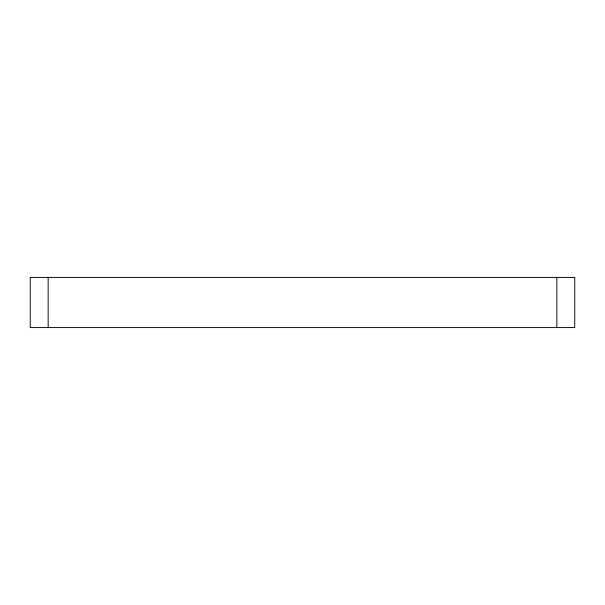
<?xml version="1.0" encoding="UTF-8"?>
<svg xmlns="http://www.w3.org/2000/svg" width="605" height="605" viewBox="0 0 605 605"><rect width="100%" height="100%" fill="white"/><g stroke="black" fill="none" stroke-linecap="round" stroke-linejoin="round"><path stroke-width="0.91" d="M556.842 277.423L556.842 327.577M48.158 277.423L48.158 327.577M574.75 277.423L30.25 277.423L30.25 327.577L574.75 327.577L574.75 277.423"/></g></svg>
